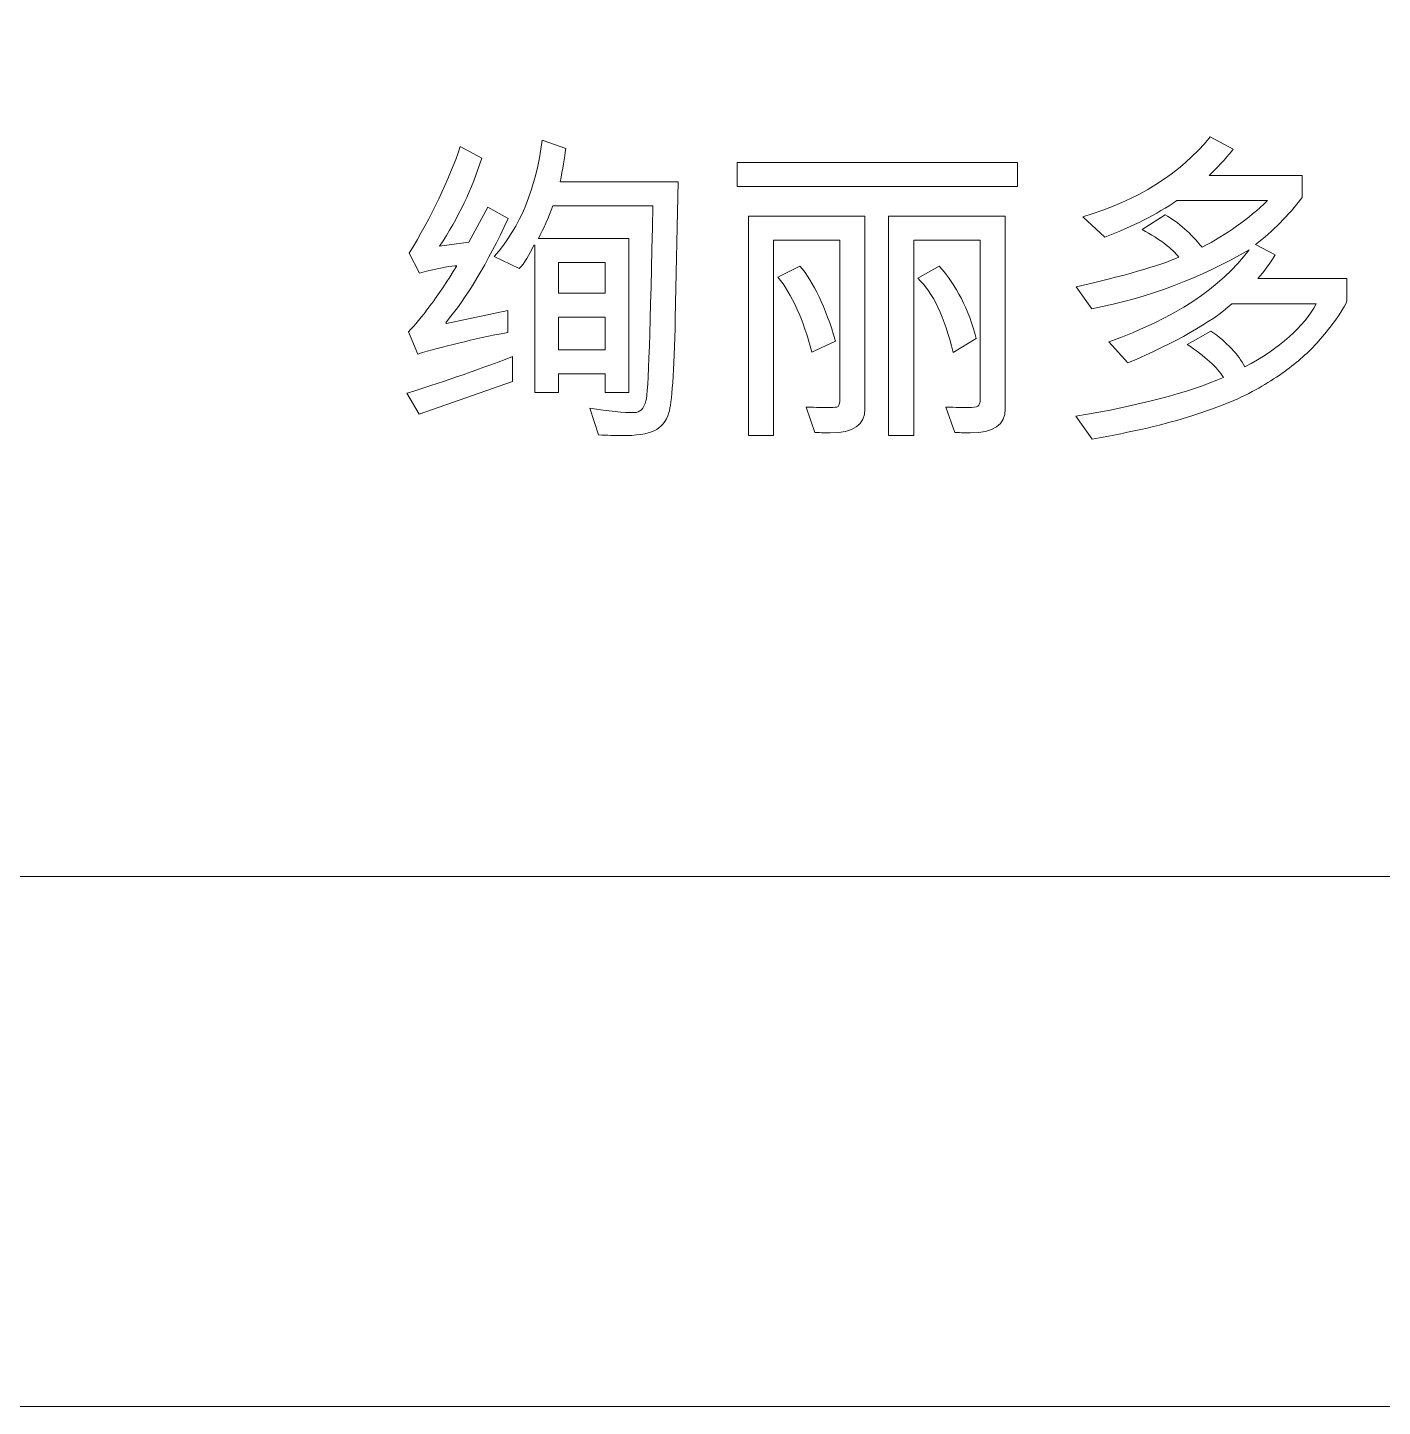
# Model space of a CAD drawing. Header units: millimetres. Extents: x 323 to 983, y 59 to 560.
# Drawn here: x 484.2 to 509.9, y 58.56 to 84.72 of the extents above; entities that cross this region are included whole.
import ezdxf

# ---------------------------------------------------------------- set-up
doc = ezdxf.new("R2010")
doc.units = ezdxf.units.MM
doc.header["$MEASUREMENT"] = 0
doc.layers.add('layer 1', color=7, linetype='Continuous')

msp = doc.modelspace()

# ---------------------------------------------------------------- linework, layer by layer
at = {"layer": 'layer 1', "color": 142, "lineweight": 9}
msp.add_open_spline([(332.7743, 558.5647), (332.7743, 558.5647), (612.7743, 558.5647), (612.7743, 558.5647), (612.7743, 558.5647), (615.4248, 558.5664), (617.9674, 557.5151), (619.8428, 555.6421), (619.8428, 555.6421), (621.7182, 553.7691), (622.7727, 551.2152), (622.7743, 548.5647), (622.7743, 548.5647), (622.7743, 548.5647), (622.7743, 68.5647), (622.7743, 68.5647), (622.7743, 68.5647), (622.776, 65.9143), (621.7247, 63.3717), (619.8517, 61.4963), (619.8517, 61.4963), (617.9787, 59.6209), (615.4248, 58.5664), (612.7743, 58.5647), (612.7743, 58.5647), (612.7743, 58.5647), (332.7743, 58.5647), (332.7743, 58.5647), (332.7743, 58.5647), (330.1239, 58.5631), (327.5813, 59.6144), (325.7059, 61.4873), (325.7059, 61.4873), (323.8305, 63.3603), (322.776, 65.9143), (322.7743, 68.5647), (322.7743, 68.5647), (322.7743, 68.5647), (322.7743, 548.5647), (322.7743, 548.5647), (322.7743, 548.5647), (322.7727, 551.2152), (323.824, 553.7578), (325.6969, 555.6332), (325.6969, 555.6332), (327.5699, 557.5086), (330.1239, 558.5631), (332.7743, 558.5647)], degree=3, knots=[0, 0, 0, 0, 0.0833333, 0.0833333, 0.0833333, 0.0833333, 0.1666667, 0.1666667, 0.1666667, 0.1666667, 0.25, 0.25, 0.25, 0.25, 0.3333333, 0.3333333, 0.3333333, 0.3333333, 0.4166667, 0.4166667, 0.4166667, 0.4166667, 0.5, 0.5, 0.5, 0.5, 0.5833333, 0.5833333, 0.5833333, 0.5833333, 0.6666667, 0.6666667, 0.6666667, 0.6666667, 0.75, 0.75, 0.75, 0.75, 0.8333333, 0.8333333, 0.8333333, 0.8333333, 0.9166667, 0.9166667, 0.9166667, 0.9166667, 1, 1, 1, 1], dxfattribs=at)
at = {"layer": 'layer 1', "lineweight": 9}
for points, knots in [([(383.238, 160.7919), (383.238, 160.7919), (593.3409, 160.7919), (593.3409, 160.7919), (593.3409, 160.7919), (595.9914, 160.7935), (598.534, 159.7422), (600.4094, 157.8693), (600.4094, 157.8693), (602.2847, 155.9963), (603.3393, 153.4423), (603.3409, 150.7919), (603.3409, 150.7919), (603.3409, 150.7919), (603.3409, 78.6181), (603.3409, 78.6181), (603.3409, 78.6181), (603.3426, 75.9676), (602.2913, 73.425), (600.4183, 71.5496), (600.4183, 71.5496), (598.5453, 69.6743), (595.9914, 68.6198), (593.3409, 68.6181), (593.3409, 68.6181), (593.3409, 68.6181), (356.6204, 68.6181), (356.6204, 68.6181), (356.6204, 68.6181), (353.9699, 68.6164), (351.4273, 69.6677), (349.552, 71.5407), (349.552, 71.5407), (347.6766, 73.4137), (346.6221, 75.9676), (346.6204, 78.6181), (346.6204, 78.6181), (346.6204, 78.6181), (346.6204, 150.7919), (346.6204, 150.7919), (346.6204, 150.7919), (346.6188, 153.4423), (347.67, 155.9849), (349.543, 157.8603), (349.543, 157.8603), (351.416, 159.7357), (353.9699, 160.7902), (356.6204, 160.7919), (356.6204, 160.7919), (356.6204, 160.7919), (383.238, 160.7919), (383.238, 160.7919)], [0, 0, 0, 0, 0.0769231, 0.0769231, 0.0769231, 0.0769231, 0.1538462, 0.1538462, 0.1538462, 0.1538462, 0.2307692, 0.2307692, 0.2307692, 0.2307692, 0.3076923, 0.3076923, 0.3076923, 0.3076923, 0.3846154, 0.3846154, 0.3846154, 0.3846154, 0.4615385, 0.4615385, 0.4615385, 0.4615385, 0.5384615, 0.5384615, 0.5384615, 0.5384615, 0.6153846, 0.6153846, 0.6153846, 0.6153846, 0.6923077, 0.6923077, 0.6923077, 0.6923077, 0.7692308, 0.7692308, 0.7692308, 0.7692308, 0.8461538, 0.8461538, 0.8461538, 0.8461538, 0.9230769, 0.9230769, 0.9230769, 0.9230769, 1, 1, 1, 1]), ([(493.3192, 81.0953), (492.9265, 80.2474), (492.5317, 79.5891), (492.1359, 79.1214), (492.1359, 79.1214), (492.1359, 79.1214), (492.1505, 79.1089), (492.1505, 79.1089), (492.1505, 79.1089), (492.1505, 79.1089), (493.313, 79.3506), (493.313, 79.3506), (493.313, 79.3506), (493.313, 79.3506), (493.313, 78.9381), (493.313, 78.9381), (493.313, 78.9381), (492.6401, 78.8058), (492.0703, 78.6683), (491.6047, 78.5266), (491.6047, 78.5266), (491.6047, 78.5266), (491.4307, 78.9506), (491.4307, 78.9506), (491.4307, 78.9506), (491.6661, 79.1839), (491.9724, 79.6016), (492.3494, 80.2016), (492.3494, 80.2016), (492.2515, 80.2058), (492.014, 80.1599), (491.638, 80.0641), (491.638, 80.0641), (491.638, 80.0641), (491.4432, 80.4401), (491.4432, 80.4401), (491.4432, 80.4401), (491.8703, 81.1433), (492.1932, 81.8183), (492.413, 82.4631), (492.413, 82.4631), (492.413, 82.4631), (492.8192, 82.2401), (492.8192, 82.2401), (492.8192, 82.2401), (492.6401, 81.6662), (492.3734, 81.1099), (492.0192, 80.5714), (492.0192, 80.5714), (492.0192, 80.5714), (492.5744, 80.6506), (492.5744, 80.6506), (492.5744, 80.6506), (492.5744, 80.6506), (492.9317, 81.3151), (492.9317, 81.3151), (492.9317, 81.3151), (492.9317, 81.3151), (493.3192, 81.0953), (493.3192, 81.0953)], [0, 0, 0, 0, 0.0666667, 0.0666667, 0.0666667, 0.0666667, 0.1333333, 0.1333333, 0.1333333, 0.1333333, 0.2, 0.2, 0.2, 0.2, 0.2666667, 0.2666667, 0.2666667, 0.2666667, 0.3333333, 0.3333333, 0.3333333, 0.3333333, 0.4, 0.4, 0.4, 0.4, 0.4666667, 0.4666667, 0.4666667, 0.4666667, 0.5333333, 0.5333333, 0.5333333, 0.5333333, 0.6, 0.6, 0.6, 0.6, 0.6666667, 0.6666667, 0.6666667, 0.6666667, 0.7333333, 0.7333333, 0.7333333, 0.7333333, 0.8, 0.8, 0.8, 0.8, 0.8666667, 0.8666667, 0.8666667, 0.8666667, 0.9333333, 0.9333333, 0.9333333, 0.9333333, 1, 1, 1, 1]), ([(496.5422, 81.7943), (496.5422, 81.7943), (496.4901, 79.2006), (496.4901, 79.2006), (496.4901, 79.2006), (496.4661, 78.1797), (496.4255, 77.5839), (496.3692, 77.4151), (496.3692, 77.4151), (496.314, 77.2464), (496.2203, 77.1318), (496.0901, 77.0704), (496.0901, 77.0704), (495.9599, 77.0099), (495.7515, 76.9787), (495.4651, 76.9787), (495.4651, 76.9787), (495.3474, 76.9787), (495.2026, 76.9839), (495.0317, 76.9943), (495.0317, 76.9943), (495.0317, 76.9943), (494.8672, 77.5006), (494.8672, 77.5006), (494.8672, 77.5006), (495.2244, 77.4443), (495.5088, 77.4151), (495.7182, 77.4151), (495.7182, 77.4151), (495.8182, 77.4151), (495.8901, 77.4901), (495.9338, 77.6381), (495.9338, 77.6381), (495.9776, 77.787), (496.0203, 79.0203), (496.063, 81.3401), (496.063, 81.3401), (496.063, 81.3401), (494.1682, 81.3401), (494.1682, 81.3401), (494.1682, 81.3401), (494.0849, 81.1099), (493.9932, 80.9037), (493.8932, 80.7203), (493.8932, 80.7203), (493.8932, 80.7203), (495.6109, 80.7203), (495.6109, 80.7203), (495.6109, 80.7203), (495.6109, 80.7203), (495.6109, 77.7964), (495.6109, 77.7964), (495.6109, 77.7964), (495.6109, 77.7964), (495.163, 77.7964), (495.163, 77.7964), (495.163, 77.7964), (495.163, 77.7964), (495.163, 78.1506), (495.163, 78.1506), (495.163, 78.1506), (495.163, 78.1506), (494.2744, 78.1506), (494.2744, 78.1506), (494.2744, 78.1506), (494.2744, 78.1506), (494.2744, 77.7964), (494.2744, 77.7964), (494.2744, 77.7964), (494.2744, 77.7964), (493.8234, 77.7964), (493.8234, 77.7964), (493.8234, 77.7964), (493.8234, 77.7964), (493.8234, 80.5891), (493.8234, 80.5891), (493.8234, 80.5891), (493.8234, 80.5891), (493.8047, 80.5891), (493.8047, 80.5891), (493.8047, 80.5891), (493.7213, 80.4016), (493.6297, 80.2547), (493.5297, 80.1464), (493.5297, 80.1464), (493.5297, 80.1464), (493.0567, 80.3756), (493.0567, 80.3756), (493.0567, 80.3756), (493.5515, 80.9391), (493.8536, 81.6745), (493.963, 82.5818), (493.963, 82.5818), (493.963, 82.5818), (494.4119, 82.4266), (494.4119, 82.4266), (494.4119, 82.4266), (494.3922, 82.2453), (494.3557, 82.0349), (494.3057, 81.7943), (494.3057, 81.7943), (494.3057, 81.7943), (496.5422, 81.7943), (496.5422, 81.7943)], [0, 0, 0, 0, 0.0384615, 0.0384615, 0.0384615, 0.0384615, 0.0769231, 0.0769231, 0.0769231, 0.0769231, 0.1153846, 0.1153846, 0.1153846, 0.1153846, 0.1538462, 0.1538462, 0.1538462, 0.1538462, 0.1923077, 0.1923077, 0.1923077, 0.1923077, 0.2307692, 0.2307692, 0.2307692, 0.2307692, 0.2692308, 0.2692308, 0.2692308, 0.2692308, 0.3076923, 0.3076923, 0.3076923, 0.3076923, 0.3461538, 0.3461538, 0.3461538, 0.3461538, 0.3846154, 0.3846154, 0.3846154, 0.3846154, 0.4230769, 0.4230769, 0.4230769, 0.4230769, 0.4615385, 0.4615385, 0.4615385, 0.4615385, 0.5, 0.5, 0.5, 0.5, 0.5384615, 0.5384615, 0.5384615, 0.5384615, 0.5769231, 0.5769231, 0.5769231, 0.5769231, 0.6153846, 0.6153846, 0.6153846, 0.6153846, 0.6538462, 0.6538462, 0.6538462, 0.6538462, 0.6923077, 0.6923077, 0.6923077, 0.6923077, 0.7307692, 0.7307692, 0.7307692, 0.7307692, 0.7692308, 0.7692308, 0.7692308, 0.7692308, 0.8076923, 0.8076923, 0.8076923, 0.8076923, 0.8461538, 0.8461538, 0.8461538, 0.8461538, 0.8846154, 0.8846154, 0.8846154, 0.8846154, 0.9230769, 0.9230769, 0.9230769, 0.9230769, 0.9615385, 0.9615385, 0.9615385, 0.9615385, 1, 1, 1, 1]), ([(509.2255, 79.5391), (509.2255, 79.4849), (509.1317, 79.3328), (508.9463, 79.0828), (508.9463, 79.0828), (508.7599, 78.8339), (508.5609, 78.6172), (508.3494, 78.4328), (508.3494, 78.4328), (508.138, 78.2495), (507.8744, 78.0651), (507.5588, 77.8818), (507.5588, 77.8818), (507.2432, 77.6995), (506.8265, 77.5245), (506.3067, 77.3589), (506.3067, 77.3589), (505.7869, 77.1933), (505.1515, 77.0454), (504.4005, 76.9151), (504.4005, 76.9151), (504.4005, 76.9151), (504.0859, 77.3453), (504.0859, 77.3453), (504.0859, 77.3453), (505.2942, 77.5485), (506.2286, 77.7953), (506.888, 78.0839), (506.888, 78.0839), (506.7651, 78.2766), (506.5359, 78.486), (506.1984, 78.7089), (506.1984, 78.7089), (506.1984, 78.7089), (506.6494, 78.9631), (506.6494, 78.9631), (506.6494, 78.9631), (506.9547, 78.7495), (507.1692, 78.5224), (507.2932, 78.2818), (507.2932, 78.2818), (507.9588, 78.6401), (508.4109, 79.0401), (508.6484, 79.4818), (508.6484, 79.4818), (508.6484, 79.4818), (507.0494, 79.4818), (507.0494, 79.4818), (507.0494, 79.4818), (506.6526, 79.1235), (505.9942, 78.7495), (505.0744, 78.3589), (505.0744, 78.3589), (505.0744, 78.3589), (504.7119, 78.7578), (504.7119, 78.7578), (504.7119, 78.7578), (505.9505, 79.1995), (506.839, 79.7828), (507.3755, 80.5068), (507.3755, 80.5068), (506.4744, 79.9756), (505.4807, 79.6016), (504.3942, 79.3839), (504.3942, 79.3839), (504.3942, 79.3839), (504.0922, 79.8016), (504.0922, 79.8016), (504.0922, 79.8016), (504.9994, 80.0078), (505.6494, 80.1943), (506.0422, 80.3631), (506.0422, 80.3631), (505.9265, 80.5224), (505.6932, 80.6974), (505.3432, 80.8881), (505.3432, 80.8881), (505.3432, 80.8881), (505.7797, 81.1693), (505.7797, 81.1693), (505.7797, 81.1693), (506.038, 81.0203), (506.2724, 80.8151), (506.4817, 80.5526), (506.4817, 80.5526), (506.9432, 80.7891), (507.3578, 81.0839), (507.7234, 81.4381), (507.7234, 81.4381), (507.7234, 81.4381), (506.0057, 81.4381), (506.0057, 81.4381), (506.0057, 81.4381), (505.6192, 81.1756), (505.1619, 80.9443), (504.6359, 80.7453), (504.6359, 80.7453), (504.6359, 80.7453), (504.2234, 81.1328), (504.2234, 81.1328), (504.2234, 81.1328), (505.2609, 81.4401), (506.0661, 81.9443), (506.6369, 82.6464), (506.6369, 82.6464), (506.6369, 82.6464), (507.0734, 82.4141), (507.0734, 82.4141), (507.0734, 82.4141), (506.9922, 82.3026), (506.8411, 82.1349), (506.6192, 81.9141), (506.6192, 81.9141), (506.6192, 81.9141), (508.3797, 81.9141), (508.3797, 81.9141), (508.3797, 81.9141), (508.3797, 81.9141), (508.3797, 81.4953), (508.3797, 81.4953), (508.3797, 81.4953), (508.1151, 81.1495), (507.8213, 80.8537), (507.4984, 80.6078), (507.4984, 80.6078), (507.4984, 80.6078), (507.8672, 80.4089), (507.8672, 80.4089), (507.8672, 80.4089), (507.7713, 80.2464), (507.6619, 80.0953), (507.538, 79.9578), (507.538, 79.9578), (507.538, 79.9578), (509.2255, 79.9578), (509.2255, 79.9578), (509.2255, 79.9578), (509.2255, 79.9578), (509.2255, 79.5391), (509.2255, 79.5391)], [0, 0, 0, 0, 0.0285714, 0.0285714, 0.0285714, 0.0285714, 0.0571429, 0.0571429, 0.0571429, 0.0571429, 0.0857143, 0.0857143, 0.0857143, 0.0857143, 0.1142857, 0.1142857, 0.1142857, 0.1142857, 0.1428571, 0.1428571, 0.1428571, 0.1428571, 0.1714286, 0.1714286, 0.1714286, 0.1714286, 0.2, 0.2, 0.2, 0.2, 0.2285714, 0.2285714, 0.2285714, 0.2285714, 0.2571429, 0.2571429, 0.2571429, 0.2571429, 0.2857143, 0.2857143, 0.2857143, 0.2857143, 0.3142857, 0.3142857, 0.3142857, 0.3142857, 0.3428571, 0.3428571, 0.3428571, 0.3428571, 0.3714286, 0.3714286, 0.3714286, 0.3714286, 0.4, 0.4, 0.4, 0.4, 0.4285714, 0.4285714, 0.4285714, 0.4285714, 0.4571429, 0.4571429, 0.4571429, 0.4571429, 0.4857143, 0.4857143, 0.4857143, 0.4857143, 0.5142857, 0.5142857, 0.5142857, 0.5142857, 0.5428571, 0.5428571, 0.5428571, 0.5428571, 0.5714286, 0.5714286, 0.5714286, 0.5714286, 0.6, 0.6, 0.6, 0.6, 0.6285714, 0.6285714, 0.6285714, 0.6285714, 0.6571429, 0.6571429, 0.6571429, 0.6571429, 0.6857143, 0.6857143, 0.6857143, 0.6857143, 0.7142857, 0.7142857, 0.7142857, 0.7142857, 0.7428571, 0.7428571, 0.7428571, 0.7428571, 0.7714286, 0.7714286, 0.7714286, 0.7714286, 0.8, 0.8, 0.8, 0.8, 0.8285714, 0.8285714, 0.8285714, 0.8285714, 0.8571429, 0.8571429, 0.8571429, 0.8571429, 0.8857143, 0.8857143, 0.8857143, 0.8857143, 0.9142857, 0.9142857, 0.9142857, 0.9142857, 0.9428571, 0.9428571, 0.9428571, 0.9428571, 0.9714286, 0.9714286, 0.9714286, 0.9714286, 1, 1, 1, 1]), ([(502.9817, 81.7026), (502.9817, 81.7026), (497.6619, 81.7026), (497.6619, 81.7026), (497.6619, 81.7026), (497.6619, 81.7026), (497.6619, 82.1578), (497.6619, 82.1578), (497.6619, 82.1578), (497.6619, 82.1578), (502.9817, 82.1578), (502.9817, 82.1578), (502.9817, 82.1578), (502.9817, 82.1578), (502.9817, 81.7026), (502.9817, 81.7026)], [0, 0, 0, 0, 0.25, 0.25, 0.25, 0.25, 0.5, 0.5, 0.5, 0.5, 0.75, 0.75, 0.75, 0.75, 1, 1, 1, 1]), ([(500.088, 77.4891), (500.088, 77.1839), (499.8682, 77.0308), (499.4297, 77.0308), (499.4297, 77.0308), (499.3557, 77.0308), (499.2578, 77.0339), (499.1359, 77.0401), (499.1359, 77.0401), (499.1359, 77.0401), (498.9744, 77.5193), (498.9744, 77.5193), (498.9744, 77.5193), (499.1682, 77.5151), (499.3036, 77.5131), (499.3838, 77.5131), (499.3838, 77.5131), (499.4609, 77.5131), (499.5182, 77.5151), (499.5557, 77.5203), (499.5557, 77.5203), (499.5932, 77.5256), (499.6119, 77.586), (499.6119, 77.7026), (499.6119, 77.7026), (499.6119, 77.7026), (499.6119, 80.6901), (499.6119, 80.6901), (499.6119, 80.6901), (499.6119, 80.6901), (498.3547, 80.6901), (498.3547, 80.6901), (498.3547, 80.6901), (498.3547, 80.6901), (498.3547, 76.9818), (498.3547, 76.9818), (498.3547, 76.9818), (498.3547, 76.9818), (497.8817, 76.9818), (497.8817, 76.9818), (497.8817, 76.9818), (497.8817, 76.9818), (497.8817, 81.1443), (497.8817, 81.1443), (497.8817, 81.1443), (497.8817, 81.1443), (500.088, 81.1443), (500.088, 81.1443), (500.088, 81.1443), (500.088, 81.1443), (500.088, 77.4891), (500.088, 77.4891)], [0, 0, 0, 0, 0.0769231, 0.0769231, 0.0769231, 0.0769231, 0.1538462, 0.1538462, 0.1538462, 0.1538462, 0.2307692, 0.2307692, 0.2307692, 0.2307692, 0.3076923, 0.3076923, 0.3076923, 0.3076923, 0.3846154, 0.3846154, 0.3846154, 0.3846154, 0.4615385, 0.4615385, 0.4615385, 0.4615385, 0.5384615, 0.5384615, 0.5384615, 0.5384615, 0.6153846, 0.6153846, 0.6153846, 0.6153846, 0.6923077, 0.6923077, 0.6923077, 0.6923077, 0.7692308, 0.7692308, 0.7692308, 0.7692308, 0.8461538, 0.8461538, 0.8461538, 0.8461538, 0.9230769, 0.9230769, 0.9230769, 0.9230769, 1, 1, 1, 1]), ([(502.7494, 77.4891), (502.7494, 77.1839), (502.5276, 77.0308), (502.0838, 77.0308), (502.0838, 77.0308), (502.0109, 77.0308), (501.914, 77.0339), (501.7942, 77.0401), (501.7942, 77.0401), (501.7942, 77.0401), (501.6234, 77.5193), (501.6234, 77.5193), (501.6234, 77.5193), (501.8203, 77.5151), (501.9588, 77.5131), (502.038, 77.5131), (502.038, 77.5131), (502.138, 77.5131), (502.2026, 77.5214), (502.2307, 77.5391), (502.2307, 77.5391), (502.2588, 77.5558), (502.2734, 77.5974), (502.2734, 77.6631), (502.2734, 77.6631), (502.2734, 77.6631), (502.2734, 80.6901), (502.2734, 80.6901), (502.2734, 80.6901), (502.2734, 80.6901), (501.013, 80.6901), (501.013, 80.6901), (501.013, 80.6901), (501.013, 80.6901), (501.013, 76.9818), (501.013, 76.9818), (501.013, 76.9818), (501.013, 76.9818), (500.5369, 76.9818), (500.5369, 76.9818), (500.5369, 76.9818), (500.5369, 76.9818), (500.5369, 81.1443), (500.5369, 81.1443), (500.5369, 81.1443), (500.5369, 81.1443), (502.7494, 81.1443), (502.7494, 81.1443), (502.7494, 81.1443), (502.7494, 81.1443), (502.7494, 77.4891), (502.7494, 77.4891)], [0, 0, 0, 0, 0.0769231, 0.0769231, 0.0769231, 0.0769231, 0.1538462, 0.1538462, 0.1538462, 0.1538462, 0.2307692, 0.2307692, 0.2307692, 0.2307692, 0.3076923, 0.3076923, 0.3076923, 0.3076923, 0.3846154, 0.3846154, 0.3846154, 0.3846154, 0.4615385, 0.4615385, 0.4615385, 0.4615385, 0.5384615, 0.5384615, 0.5384615, 0.5384615, 0.6153846, 0.6153846, 0.6153846, 0.6153846, 0.6923077, 0.6923077, 0.6923077, 0.6923077, 0.7692308, 0.7692308, 0.7692308, 0.7692308, 0.8461538, 0.8461538, 0.8461538, 0.8461538, 0.9230769, 0.9230769, 0.9230769, 0.9230769, 1, 1, 1, 1]), ([(495.163, 79.6828), (495.163, 79.6828), (495.163, 80.2631), (495.163, 80.2631), (495.163, 80.2631), (495.163, 80.2631), (494.2744, 80.2631), (494.2744, 80.2631), (494.2744, 80.2631), (494.2744, 80.2631), (494.2744, 79.6828), (494.2744, 79.6828), (494.2744, 79.6828), (494.2744, 79.6828), (495.163, 79.6828), (495.163, 79.6828)], [0, 0, 0, 0, 0.25, 0.25, 0.25, 0.25, 0.5, 0.5, 0.5, 0.5, 0.75, 0.75, 0.75, 0.75, 1, 1, 1, 1]), ([(499.5297, 78.7703), (499.5297, 78.7703), (499.0817, 78.5631), (499.0817, 78.5631), (499.0817, 78.5631), (498.9182, 79.1818), (498.7036, 79.6568), (498.4369, 79.9881), (498.4369, 79.9881), (498.4369, 79.9881), (498.8557, 80.1953), (498.8557, 80.1953), (498.8557, 80.1953), (499.114, 79.8922), (499.339, 79.4172), (499.5297, 78.7703)], [0, 0, 0, 0, 0.25, 0.25, 0.25, 0.25, 0.5, 0.5, 0.5, 0.5, 0.75, 0.75, 0.75, 0.75, 1, 1, 1, 1]), ([(502.2005, 78.8193), (502.2005, 78.8193), (501.7609, 78.5568), (501.7609, 78.5568), (501.7609, 78.5568), (501.5984, 79.2297), (501.3755, 79.6995), (501.0922, 79.9641), (501.0922, 79.9641), (501.0922, 79.9641), (501.4984, 80.1953), (501.4984, 80.1953), (501.4984, 80.1953), (501.8213, 79.8339), (502.0557, 79.3745), (502.2005, 78.8193)], [0, 0, 0, 0, 0.25, 0.25, 0.25, 0.25, 0.5, 0.5, 0.5, 0.5, 0.75, 0.75, 0.75, 0.75, 1, 1, 1, 1]), ([(495.163, 78.6089), (495.163, 78.6089), (495.163, 79.2256), (495.163, 79.2256), (495.163, 79.2256), (495.163, 79.2256), (494.2744, 79.2256), (494.2744, 79.2256), (494.2744, 79.2256), (494.2744, 79.2256), (494.2744, 78.6089), (494.2744, 78.6089), (494.2744, 78.6089), (494.2744, 78.6089), (495.163, 78.6089), (495.163, 78.6089)], [0, 0, 0, 0, 0.25, 0.25, 0.25, 0.25, 0.5, 0.5, 0.5, 0.5, 0.75, 0.75, 0.75, 0.75, 1, 1, 1, 1]), ([(493.4047, 78.0078), (493.4047, 78.0078), (491.6317, 77.3881), (491.6317, 77.3881), (491.6317, 77.3881), (491.6317, 77.3881), (491.4005, 77.7818), (491.4005, 77.7818), (491.4005, 77.7818), (491.988, 77.9631), (492.6567, 78.1943), (493.4047, 78.4776), (493.4047, 78.4776), (493.4047, 78.4776), (493.4047, 78.0078), (493.4047, 78.0078)], [0, 0, 0, 0, 0.25, 0.25, 0.25, 0.25, 0.5, 0.5, 0.5, 0.5, 0.75, 0.75, 0.75, 0.75, 1, 1, 1, 1])]:
    msp.add_open_spline(points, degree=3, knots=knots, dxfattribs=at)

doc.saveas('drawing.dxf')
